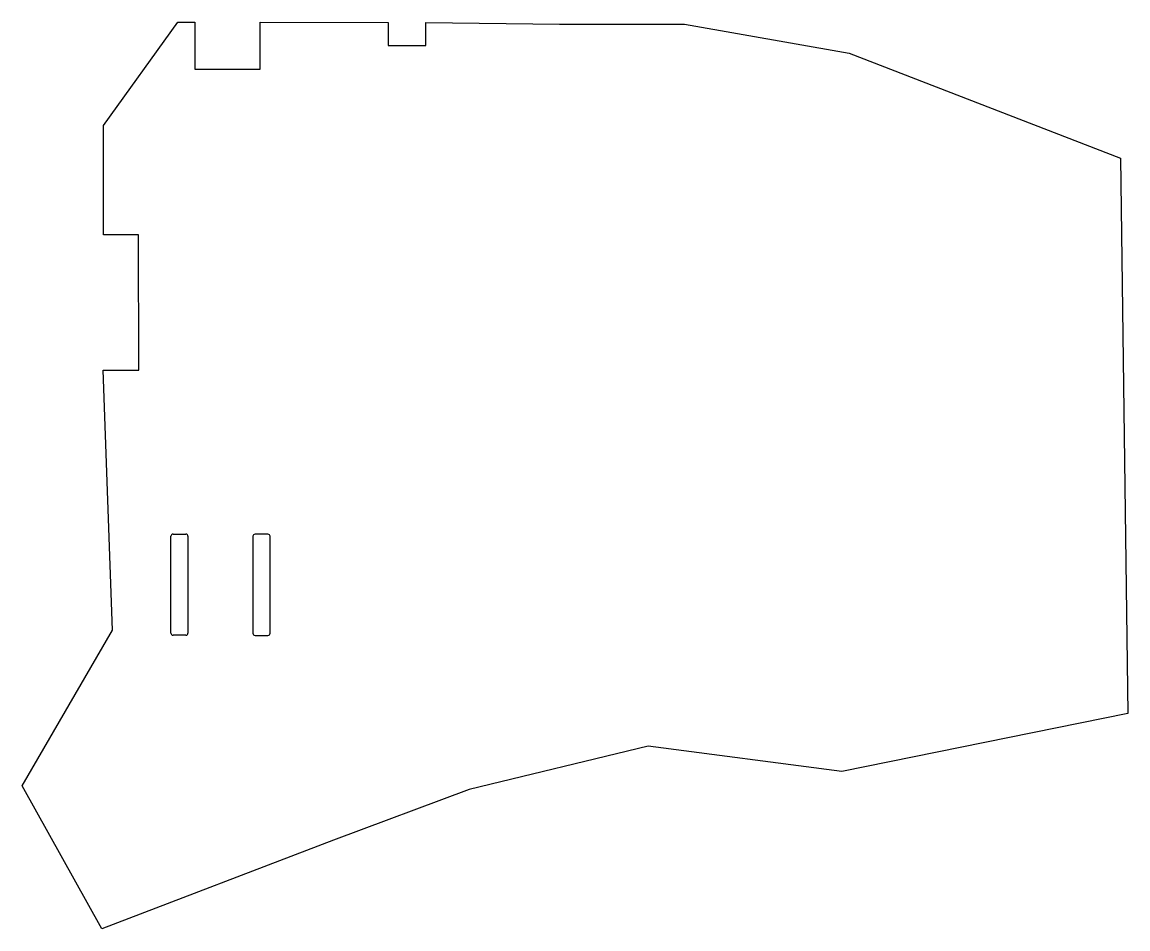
# Model space of a CAD drawing. Extents: x 76 to 231, y -149 to -22.
import ezdxf

# ---------------------------------------------------------------- set-up
doc = ezdxf.new("R2010")
doc.units = 0
doc.layers.add('BLACK', color=7, linetype='CONTINUOUS')

msp = doc.modelspace()

# ---------------------------------------------------------------- linework, layer by layer
at = {"layer": 'BLACK', "linetype": 'CONTINUOUS'}
for p, q in [((87.122, -36.322), (97.536, -21.844)), ((97.536, -21.844), (99.949, -21.844)), ((99.949, -21.844), (99.949, -28.4226)), ((109.118, -28.4226), (109.118, -21.8186)), ((109.118, -21.8186), (127.076, -21.8694)), ((127.076, -21.8694), (127.076, -25.0952)), ((132.359, -25.0952), (132.359, -21.8948)), ((132.359, -21.8948), (151.13, -22.098)), ((151.13, -22.098), (168.656, -22.098)), ((168.656, -22.098), (191.77, -26.162)), ((127.076, -25.0952), (132.359, -25.0952)), ((191.77, -26.162), (229.87, -40.894)), ((99.949, -28.4226), (109.118, -28.4226)), ((87.0952, -51.6636), (87.122, -36.322)), ((229.87, -40.894), (230.886, -118.872)), ((92.0486, -51.6639), (87.0952, -51.6636)), ((92.074, -70.6631), (92.0486, -51.6639)), ((88.392, -107.188), (87.0712, -70.6628)), ((87.0712, -70.6628), (92.074, -70.6631)), ((96.5735, -107.579), (96.5735, -93.9792)), ((96.8735, -93.6792), (98.6735, -93.6792)), ((98.9735, -93.9792), (98.9735, -107.579)), ((108.083, -93.9969), (108.083, -107.597)), ((110.183, -93.6969), (108.383, -93.6969)), ((110.483, -107.597), (110.483, -93.9969)), ((75.692, -129.032), (88.392, -107.188)), ((98.6735, -107.879), (96.8735, -107.879)), ((108.383, -107.897), (110.183, -107.897)), ((230.886, -118.872), (190.754, -127)), ((163.576, -123.444), (138.43, -129.54)), ((190.754, -127), (163.576, -123.444)), ((86.868, -149.098), (75.692, -129.032)), ((138.43, -129.54), (119.38, -136.652)), ((119.38, -136.652), (86.868, -149.098))]:
    msp.add_line(p, q, dxfattribs=at)
at = {"layer": 'BLACK'}
for centre, start, end in [((96.8735, -93.9792), 90, 180), ((98.6735, -93.9792), 0, 90), ((108.383, -93.9969), 90, 180), ((110.183, -93.9969), 0, 90), ((96.8735, -107.579), -180, -90), ((98.6735, -107.579), -90, 0), ((108.383, -107.597), -180, -90), ((110.183, -107.597), -90, 0)]:
    msp.add_arc(centre, 0.3, start, end, dxfattribs=at)

doc.saveas('drawing.dxf')
